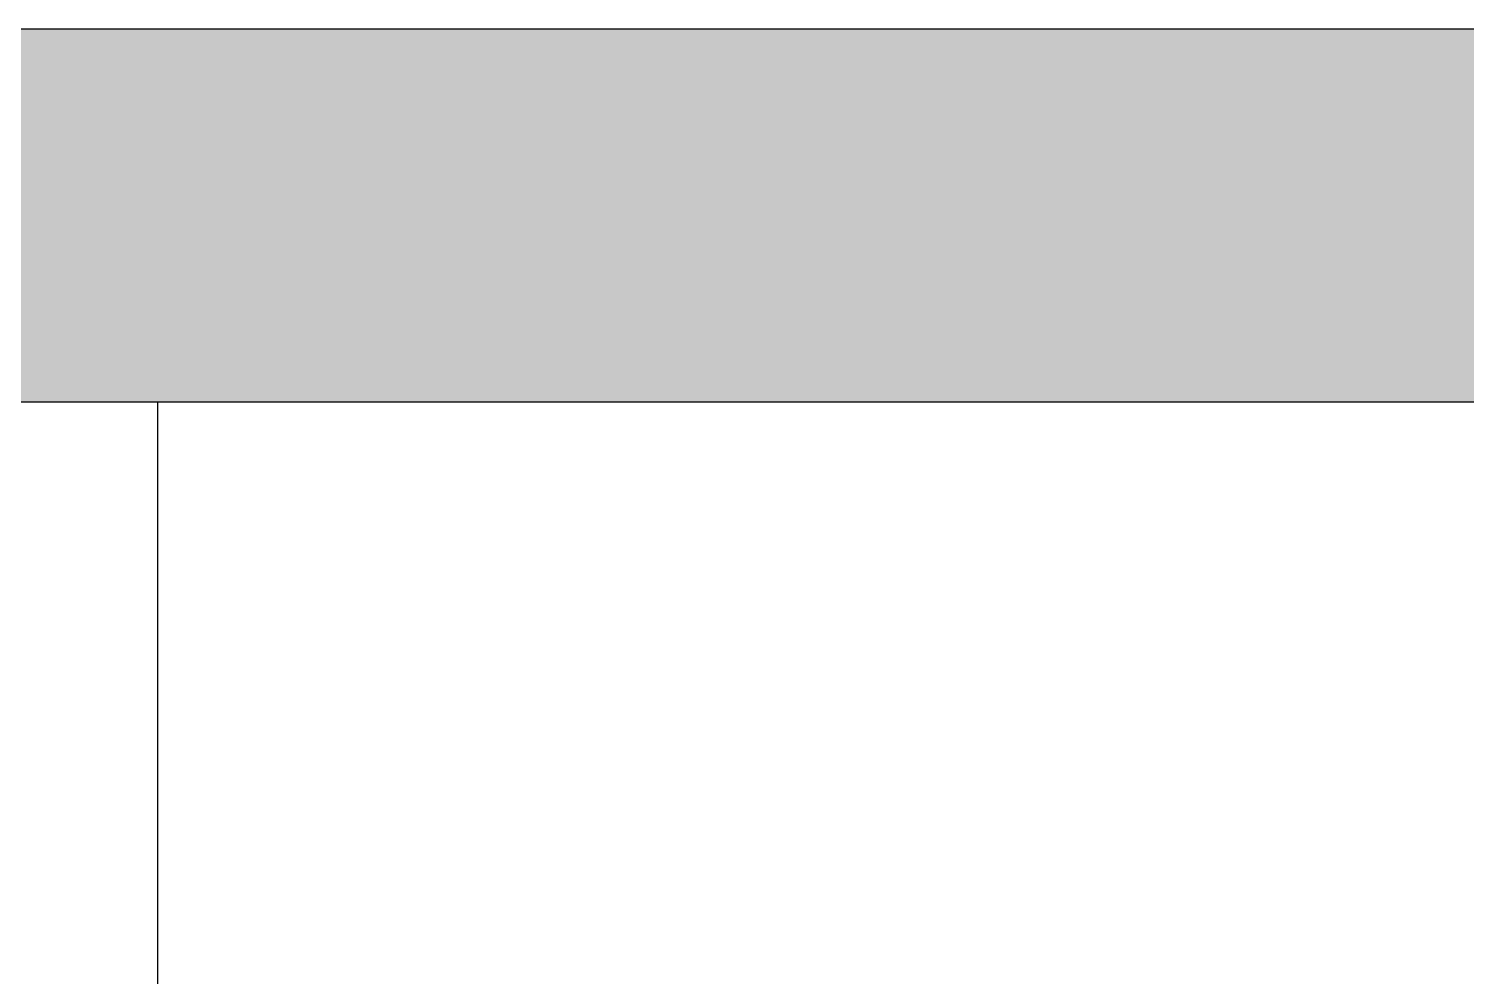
# Model space of a CAD drawing. Header units: inches. Extents: x -12478 to 399182, y -16583 to 525552.
# Drawn here: x 18227 to 18997, y -5219 to -4711 of the extents above; entities that cross this region are included whole.
import ezdxf

# ---------------------------------------------------------------- set-up
doc = ezdxf.new("R2010")
doc.units = ezdxf.units.IN
doc.header["$LTSCALE"] = 1000
doc.header["$MEASUREMENT"] = 0
doc.linetypes.add('DASHED', pattern=[0.75, 0.5, -0.25])
doc.linetypes.add('HIDDEN', pattern=[0.375, 0.25, -0.125])
for name, color, linetype in [('A-Hidden', 8, 'HIDDEN'), ('Layer3', 3, 'Continuous'), ('Layer7', 8, 'Continuous')]:
    doc.layers.add(name, color=color, linetype=linetype)

msp = doc.modelspace()

# ---------------------------------------------------------------- hatches: boundary and pattern name
at = {"layer": 'Layer7'}
h = msp.add_hatch(dxfattribs=at)
h.set_pattern_fill('AR-CONC', color=256, scale=10, style=0)
h.set_pattern_definition([(50, (-27301.2, 1366.62), (71.72602, -6.27521), [7.5, -82.5]), (355, (-27301.2, 1366.62), (-13.87513, 75.21921), [6, -66]), (100.4514, (-27295.224, 1366.096), (57.85094, 68.94395), [6.37402, -70.11421]), (46.1842, (-27301.2, 1386.62), (106.7241, -16.5519), [11.25, -123.75]), (96.6356, (-27292.31, 1385.24), (93.46627, 97.41179), [9.56103, -105.1713]), (351.1842, (-27301.2, 1386.62), (93.4662, 97.41186), [9, -99]), (21, (-27291.2, 1381.62), (59.690705, -40.26189), [7.5, -82.5]), (326, (-27291.2, 1381.62), (24.33153, 72.515), [6, -66]), (71.4514, (-27286.226, 1378.26), (84.02226, 32.25305), [6.37402, -70.11421]), (37.5, (-27301.2, 1366.619), (1.215986, 33.289385), [0, -65.2, 0, -67, 0, -66.25]), (7.5, (-27301.2, 1366.62), (26.306954, 39.44117), [0, -38.2, 0, -63.7, 0, -25.25]), (327.5, (-27323.5, 1366.619), (53.382244, -2.255487), [0, -25, 0, -78, 0, -103.5]), (317.5, (-27333.5, 1366.62), (58.318617, 10.0105), [0, -32.5, 0, -51.8, 0, -73.5])])
h.paths.add_polyline_path([(14800.97, -4710.63), (14800.97, -4910.63), (19666.2, -4910.63), (19666.2, -4710.63)])

# ---------------------------------------------------------------- linework, layer by layer
at = {"layer": 'A-Hidden', "linetype": 'DASHED', "lineweight": 0, "ltscale": 10}
msp.add_line((21798.15, -4910.63, 0), (14618.7, -4910.63, 0), dxfattribs=at)
at = {"layer": 'Layer3'}
for p, q in [((14800.97, -4710.63, 0), (19666.2, -4710.63, 0)), ((14800.97, -4910.63, 0), (19666.2, -4910.63, 0)), ((18296.08, -7889.1, 0), (18296.08, -4910.63, 0))]:
    msp.add_line(p, q, dxfattribs=at)

doc.saveas('drawing.dxf')
